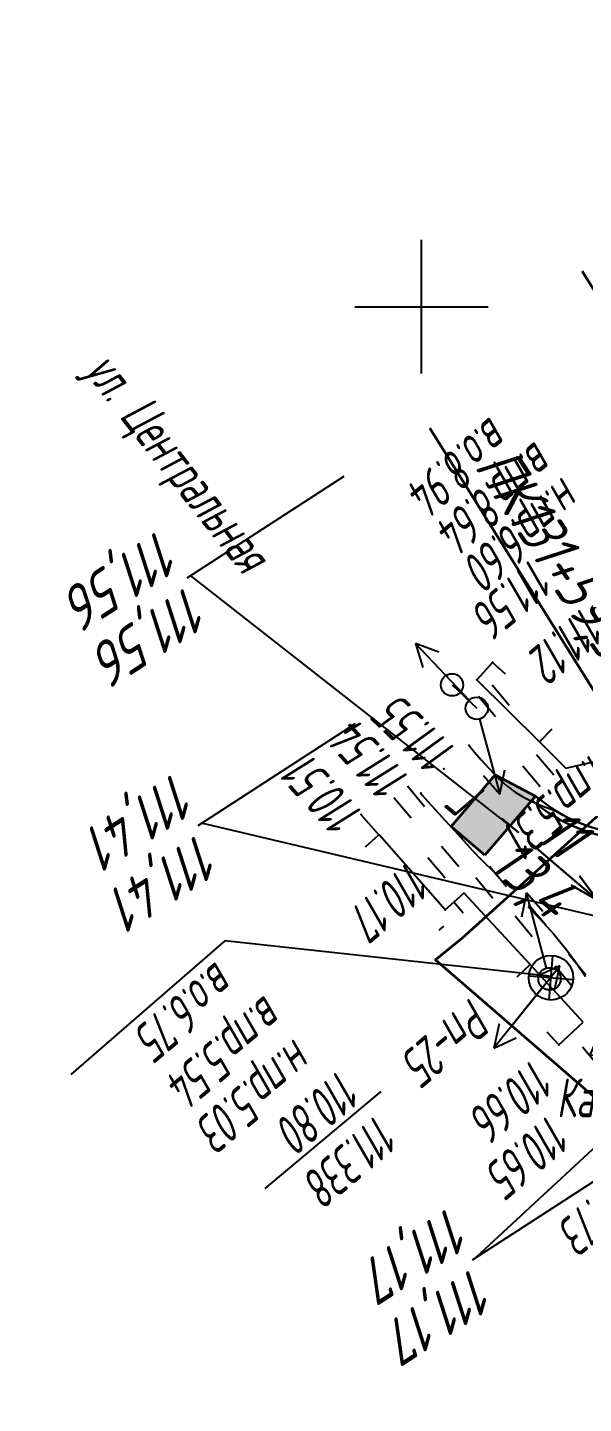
# Model space of a CAD drawing. Header units: millimetres. Extents: x -1799 to 6962, y -1020 to 4121.
# Drawn here: x 6558.9 to 6608.9, y -1019.9 to -896.3 of the extents above; entities that cross this region are included whole.
import ezdxf
from ezdxf import colors
from ezdxf.entities.mleader import LeaderData, LeaderLine
from ezdxf.math import Vec2, Vec3

# ---------------------------------------------------------------- set-up
doc = ezdxf.new("R2010")
doc.units = ezdxf.units.MM
doc.linetypes.add('CONTI', pattern=[0])
for name, color, linetype, lineweight in [('10', 1, 'Continuous', 35), ('Гравий', 30, 'Continuous', 35), ('КОПИЯ_ОСЬ_ГРАНИЦЫ_ПОЛОС', 7, 'Continuous', 30), ('Ось_примыкания', 1, 'Continuous', 35), ('Отметки', 5, 'Continuous', 30), ('Привязка', 250, 'Continuous', 35), ('Уклоны ПЧ', 5, 'Continuous', 30)]:
    doc.layers.add(name, color=color, linetype=linetype, lineweight=lineweight)
for name, color, linetype in [('NAD_MDEFAULT', 7, 'CONTI'), ('PI_OTDEFAULT', 172, 'CONTI'), ('PI_TTDEFAULT', 5, 'CONTI'), ('SETKR', 2, 'CONTI'), ('SIT_LDEFAULT', 7, 'CONTI'), ('USLZNDEFAULT', 7, 'CONTI')]:
    doc.layers.add(name, color=color, linetype=linetype)
doc.styles.add('eskd', font='spds.shx', dxfattribs={"width": 1.2, "oblique": 15})
doc.styles.add('ГОСТ', font='', dxfattribs={"oblique": 15, "height": 4})
doc.styles.get('ГОСТ').set_extended_font_data('GOST type A')

# ---------------------------------------------------------------- blocks, each defined once
blk = doc.blocks.new('BL_333')
at = {"color": 0}
for p, q in [((0, -6), (0, 6)), ((-6, 0), (6, 0))]:
    blk.add_line(p, q, dxfattribs=at)
blk = doc.blocks.new('BL_4017')
at = {"color": 0}
for p, q in [((0, 1), (0, 5)), ((2, 5), (0, 4)), ((0, 4), (2, 3))]:
    blk.add_line(p, q, dxfattribs=at)
blk.add_circle((0, 0), 1, dxfattribs=at)
blk = doc.blocks.new('BL_2011')
at = {"color": 0}
for p, q in [((0, 0), (0, 2.4)), ((1.6, 0), (1.6, 2.4))]:
    blk.add_line(p, q, dxfattribs=at)
blk = doc.blocks.new('BL_20')
at = {"color": 0}
blk.add_circle((0, 0), 1, dxfattribs=at)
blk = doc.blocks.new('BL_7')
at = {"color": 0}
for p, q in [((-1.4, 1.4), (1.4, -1.4)), ((-1.4, -1.4), (1.4, 1.4))]:
    blk.add_line(p, q, dxfattribs=at)
blk.add_circle((0, 0), 2, dxfattribs=at)
blk = doc.blocks.new('_None')
blk = doc.blocks.new('Крест')
at = {"layer": 'Отметки'}
for points in [[(-1, 0), (1, 0)], [(0, 1), (0, -1)]]:
    blk.add_lwpolyline(points, dxfattribs=at)

msp = doc.modelspace()

# ---------------------------------------------------------------- hatches: boundary and pattern name
at = {"layer": 'Гравий', "ltscale": 7}
msp.add_hatch(color=256, dxfattribs=at).paths.add_polyline_path([(6604.606185146966, -965.3057287033525), (6600.973882716449, -963.403559806372), (6597.016385447068, -968.0250926833478), (6600.056062166763, -970.6251629596454)])

# ---------------------------------------------------------------- linework, layer by layer
at = {"linetype": 'Continuous'}
msp.add_lwpolyline([(6606.066441885729, -981.5050949850929), (6576.675751319222, -978.3097981834662), (6562.842903098624, -990.3002020656941)], dxfattribs=at)
at = {"layer": '10'}
for points in [[(6864.267643815148, -742.902871240477), (6853.347643815223, -765.1628712411848), (6762.267643815148, -847.2028712402907), (6690.787643815167, -908.3528712406633), (6671.227643815111, -925.9228712409613), (6669.587643814981, -927.402871240477), (6663.487643814888, -936.0928712408868), (6660.837643814981, -942.242871240328), (6644.657643815279, -936.0228712405888), (6598.007643814906, -978.062871240626), (6595.597643815223, -980.0028712410358), (6609.767643815148, -992.2128712409985), (6612.617643815242, -989.1228712402162), (6619.487643814888, -982.9228712409613), (6619.487643814888, -982.9228712409613), (6662.377643815018, -946.4828712405515), (6665.69764381485, -943.5728712404025)], [(6762.267643815148, -847.2028712402907), (6690.787643815167, -908.3528712406633), (6671.227643815111, -925.9228712409613), (6669.587643814981, -927.402871240477), (6663.487643814888, -936.0928712408868), (6660.837643814981, -942.242871240328), (6644.657643815279, -936.0228712405888), (6598.007643814906, -978.062871240626), (6595.597643815223, -980.0028712410358), (6609.767643815148, -992.2128712409985), (6612.617643815242, -989.1228712402162), (6619.487643814888, -982.9228712409613), (6619.487643814888, -982.9228712409613), (6662.377643815018, -946.4828712405515), (6665.69764381485, -943.5728712404025), (6667.657643815279, -946.1128712404397), (6693.417643815055, -926.3928712407005), (6690.157643815279, -922.2528712410358), (6716.347643815223, -901.5328712403652)]]:
    msp.add_lwpolyline(points, dxfattribs=at)
at = {"layer": 'NAD_MDEFAULT', "color": 0}
msp.add_line((6590.683509376375, -991.8245382649702), (6580.283373376422, -1000.541002264793), dxfattribs=at)
at = {"layer": 'PI_TTDEFAULT', "color": 5}
for p in [(6600.721700376433, -953.3107822645334, 111.117), (6600.761700376412, -953.3007872650278, 111.123), (6599.331700376419, -954.8707872643945, 110.96), (6596.351700376437, -962.8507832648111, 111.553), (6594.28170037643, -965.0607822645334, 111.542), (6588.931700376395, -966.9707862647128, 110.507), (6596.471700376433, -975.5207892643166, 110.169), (6605.861700376447, -981.7207862647128, 110.801), (6605.991700376451, -981.6207872643945, 111.338), (6606.711700376423, -987.6407842650888, 110.655)]:
    msp.add_point(p, dxfattribs=at)
at = {"layer": 'SIT_LDEFAULT', "color": 7}
for p, q in [((6598.631700376407, -956.6907872646925), (6593.821700376409, -951.6107852641371)), ((6593.821700376409, -951.6107852641371), (6594.471700376433, -953.7507842644927)), ((6595.921700376444, -952.3707872643945), (6593.821700376409, -951.6107852641371)), ((6600.721700376433, -953.3107822645334), (6599.331700376419, -954.8707872643945)), ((6601.911700376435, -954.3707872643945), (6600.721700376433, -953.3107822645334)), ((6599.331700376419, -954.8707872643945), (6604.951700376414, -960.4407872646925)), ((6597.101700376437, -955.3207842647907), (6599.321700376409, -957.4207832651091)), ((6599.581700376419, -958.3907842650888), (6601.401700376426, -965.1507862644148)), ((6606.071700376409, -959.3107822645334), (6604.951700376414, -960.4407872646925)), ((6598.581700376419, -960.6907872646925), (6598.731700376442, -960.8707872643945)), ((6598.731700376442, -960.8707872643945), (6599.121700376398, -961.3507832648111)), ((6604.951700376414, -960.4407872646925), (6607.321700376409, -962.7907852647704)), ((6599.121700376398, -961.3507832648111), (6599.711700376423, -962.0407852647704)), ((6599.711700376423, -962.0407852647704), (6600.431700376395, -962.8407882653055)), ((6607.321700376409, -962.7907852647704), (6613.8117003764, -961.3307862650481)), ((6599.911700376435, -963.4707862647128), (6601.401700376426, -965.1507862644148)), ((6600.431700376395, -962.8407882653055), (6601.221700376433, -963.6607882646722)), ((6601.221700376433, -963.6607882646722), (6602.021700376421, -964.4007862644148)), ((6601.401700376426, -965.1507862644148), (6601.841700376428, -962.950781264889)), ((6602.021700376421, -964.4007862644148), (6602.771700376421, -964.9707862647128)), ((6602.771700376421, -964.9707862647128), (6603.521700376421, -965.4107882646722)), ((6594.28170037643, -965.0607822645334), (6594.451700376414, -965.2507842644927)), ((6594.451700376414, -965.2507842644927), (6594.921700376444, -965.780783264513)), ((6594.921700376444, -965.780783264513), (6595.611700376447, -966.5407852647704)), ((6603.521700376421, -965.4107882646722), (6604.361700376447, -965.8307862650481)), ((6604.361700376447, -965.8307862650481), (6605.251700376402, -966.200781264889)), ((6605.251700376402, -966.200781264889), (6606.161700376435, -966.5407852647704)), ((6590.53170037643, -968.8007872650278), (6588.921700376444, -966.9807882649702)), ((6595.611700376447, -966.5407852647704), (6596.431700376395, -967.4407872646925)), ((6596.431700376395, -967.4407872646925), (6597.3117003764, -968.4107882646722)), ((6606.161700376435, -966.5407852647704), (6606.401700376426, -966.6207872643945)), ((6597.3117003764, -968.4107882646722), (6598.161700376435, -969.3407882653055)), ((6589.331700376419, -969.8607852641371), (6590.53170037643, -968.8007872650278)), ((6596.471700376433, -975.530783264513), (6590.54170037644, -968.8007872650278)), ((6598.161700376435, -969.3407882653055), (6598.911700376435, -970.1507862644148)), ((6598.911700376435, -970.1507862644148), (6599.751700376402, -971.0207892643166)), ((6599.751700376402, -971.0207892643166), (6600.881700376407, -972.1407842650888)), ((6600.881700376407, -972.1407842650888), (6601.101700376437, -972.3607852641371)), ((6597.251700376402, -974.8407882653055), (6596.471700376433, -975.5207892643166)), ((6598.201700376414, -974.0107872649905), (6597.251700376402, -974.8407882653055)), ((6598.101700376437, -975.8207842647907), (6597.251700376402, -974.8407882653055)), ((6604.121700376398, -980.4407872646925), (6598.201700376414, -974.0207892643166)), ((6603.78170037643, -973.9907822642353), (6603.341700376428, -976.1907872646925)), ((6605.601700376437, -980.7507842644927), (6603.78170037643, -973.9907822642353)), ((6605.271700376421, -975.6707832651091), (6603.78170037643, -973.9907822642353)), ((6603.911700376435, -975.2107832651463), (6604.961700376423, -976.3007872650278)), ((6595.951700376414, -977.3607852641371), (6596.371700376398, -976.9907822642353)), ((6604.961700376423, -976.3007872650278), (6606.241700376451, -977.700781264889)), ((6606.241700376451, -977.700781264889), (6607.301700376449, -978.9807882649702)), ((6607.301700376449, -978.9807882649702), (6608.221700376433, -980.2207862647128)), ((6602.411700376435, -986.0007842644927), (6606.801700376449, -980.5507872650278)), ((6602.941700376405, -981.530783264513), (6604.121700376398, -980.4407872646925)), ((6608.881700376407, -985.6107852641371), (6604.121700376398, -980.4407872646925)), ((6606.801700376449, -980.5507872650278), (6604.771700376421, -981.4807882649702)), ((6606.321700376409, -982.7407822642353), (6606.801700376449, -980.5507872650278)), ((6608.221700376433, -980.2207862647128), (6609.101700376437, -981.5207892643166)), ((6605.231700376442, -982.5007842644927), (6600.841700376428, -987.950781264889)), ((6601.321700376409, -985.7607872649905), (6600.841700376428, -987.950781264889)), ((6606.711700376423, -987.6407842650888), (6608.881700376407, -985.6107852641371)), ((6600.841700376428, -987.950781264889), (6602.871700376398, -987.0207892643166)), ((6605.621700376398, -986.4707862647128), (6606.711700376423, -987.6407842650888))]:
    msp.add_line(p, q, dxfattribs=at)
at = {"layer": 'Гравий', "linetype": 'Continuous'}
msp.add_lwpolyline([(6600.056062166588, -970.6251629596454), (6597.016385447068, -968.0250926833478), (6600.973882716449, -963.403559806372), (6604.606185146908, -965.3057287033525)], dxfattribs=at)
at = {"layer": 'КОПИЯ_ОСЬ_ГРАНИЦЫ_ПОЛОС'}
for points in [[(6624.321333861162, -965.4961746089039), (6624.134875351601, -965.6167237317068), (6623.297160077092, -966.1583232624334), (6622.459444802584, -966.6999227968854), (6622.175422628186, -966.8835487697152), (6622.175422628186, -966.8835487697152), (6622.175422628186, -966.8835487697152), (6622.175422628186, -966.8835487697152, -0.3318146203358384), (6604.281176363331, -965.6856882931543)], [(6623.62889878444, -965.3497967138765), (6623.628898784295, -965.3497967138765), (6623.02569398573, -965.7384349904833), (6622.187978709911, -966.2800345258665), (6621.903956529519, -966.4636605024216, -0.3318146203350662), (6604.606185147781, -965.3057287033525, -0.3318146203350662)]]:
    msp.add_lwpolyline(points, format="xyb", dxfattribs=at)
at = {"layer": 'Ось_примыкания', "linetype": 'Continuous'}
msp.add_lwpolyline([(6604.606185146995, -965.3057287033525), (6600.056062166093, -970.6251629605767)], dxfattribs=at)
at = {"layer": 'Привязка', "lineweight": 30, "ltscale": 7}
for points in [[(6631.908422032438, -955.2019269518432), (6608.801898039945, -918.1803653012839)], [(6618.221668957887, -969.2765096505982), (6595.115144965393, -932.2549480000389)]]:
    msp.add_lwpolyline(points, dxfattribs=at)
at = {"layer": 'Уклоны ПЧ', "ltscale": 2}
for points in [[(6610.173524489694, -974.6650682180998), (6603.86960670382, -969.2865335006145)], [(6610.173524489694, -974.6650682180998), (6607.805284878772, -973.3136580228684)], [(6610.173524489694, -974.6650682180998), (6608.540262449367, -972.4816480843228)]]:
    msp.add_lwpolyline(points, dxfattribs=at)

# ---------------------------------------------------------------- block references
at = {"layer": 'SETKR', "color": 82}
msp.add_blockref('BL_333', (6594.351700376437, -921.3607852641371), dxfattribs=at)
at = {"layer": 'USLZNDEFAULT', "color": 7, "rotation": 40}
for name, p in [('BL_20', (6597.101700376437, -955.3207842647907)), ('BL_20', (6599.321700376409, -957.4207832651091)), ('BL_2011', (6601.011700376412, -958.200781264889)), ('BL_2011', (6605.011700376412, -964.4707862647128)), ('BL_2011', (6593.411700376435, -967.2907852647704)), ('BL_2011', (6596.471700376433, -972.6907872646925)), ('BL_2011', (6600.771700376421, -974.4907822642353)), ('BL_2011', (6604.301700376449, -977.9407872646925)), ('BL_7', (6605.991700376451, -981.6207872643945)), ('BL_2011', (6607.901700376426, -982.4107882646722)), ('BL_20', (6605.861700376447, -981.7207862647128)), ('BL_4017', (6612.03170037643, -991.6907872646925))]:
    msp.add_blockref(name, p, dxfattribs=at)
at = {"layer": 'Отметки', "rotation": 139.1920552580789}
msp.add_blockref('Крест', (6602.331123658523, -967.9654458338273), dxfattribs=at)

# ---------------------------------------------------------------- texts
at = {"layer": 'NAD_MDEFAULT', "color": 7, "style": 'eskd', "oblique": 10, "width": 0.8}
for s, rotation, p in [('ул. Центральная', 307.9999999999999, (6563.976307376413, -927.1820512642962)), ('в.о.8.94', 220, (6600.610794376416, -931.1288562646014)), ('в.пр.8.64', 220, (6604.652620376388, -933.3298642640812)), ('н.пр.6.60', 220, (6607.10970537639, -936.5468332642567)), ('н.пр.5.31', 220, (6610.375941376386, -960.8337582643953)), ('Г', 140.63277, (6600.278902376429, -964.967619265045)), ('в.о.6.75', 220, (6575.966489376393, -980.0518122646836)), ('в.пр.5.54', 220, (6580.344950376437, -983.0716542644304)), (' Рп-25', 220, (6599.894183376406, -982.3825172647712)), ('н.пр.5.03', 220, (6583.00353737642, -986.9908512649936)), (' 110.80', 220, (6588.152533376424, -988.8082382647199)), (' 111.338', 220, (6591.52716837638, -992.8299712646631))]:
    msp.add_text(s, height=3.5, rotation=rotation, dxfattribs=at).set_placement(p)
msp.add_text('Каб.', height=3.5, dxfattribs=at).set_placement((6606.501700376402, -994.1507862644148))
at = {"layer": 'PI_OTDEFAULT', "color": 172, "style": 'eskd', "oblique": 10, "width": 0.8}
for s, rotation, p in [('111.56', 220, (6604.365818376429, -943.800102265167)), ('111.12', 220, (6608.982285376414, -948.1565792649862)), ('111.55', 136, (6597.689248376419, -961.2250052649406)), ('111.54', 132, (6593.488016376397, -963.8145302651328)), ('110.51', 132, (6589.299529376391, -966.971596264827)), ('110.17', 220, (6593.264348376435, -971.0461642645178)), ('110.66', 220, (6604.449566376405, -988.7630322646228)), ('110.65', 220, (6605.912039376397, -993.741256264585)), ('110.73', 220, (6612.339605376366, -998.8925672644627))]:
    msp.add_text(s, height=3.5, rotation=rotation, dxfattribs=at).set_placement(p)
at = {"layer": 'Отметки', "color": 0, "style": 'ГОСТ', "oblique": 15}
for s, p in [('111,56', (6571.052069407926, -941.1709468984855, 126.574)), ('111,41', (6572.480126332821, -962.9621984656778, 126.574)), ('111,17', (6597.142196081413, -1001.965191802557, 126.574))]:
    msp.add_text(s, height=4, rotation=212.883469, dxfattribs=at).set_placement(p)
at = {"layer": 'Привязка', "lineweight": 30, "ltscale": 7, "style": 'ГОСТ', "oblique": 15}
msp.add_text('ПК131+59,3', height=4, rotation=303.1066968237162, dxfattribs=at).set_placement((6599.010669825753, -935.6867026673508, 126.574))
at = {"layer": 'Уклоны ПЧ', "style": 'ГОСТ', "oblique": 15}
for s, p in [('11', (6604.445380684987, -969.0407628049952)), ('13,4', (6600.190754027173, -971.7418081244332))]:
    msp.add_text(s, height=4, rotation=319.09806985278, dxfattribs=at).set_placement(p)

# ---------------------------------------------------------------- leaders
at = {"layer": 'Отметки', "ltscale": 0.2}
ml = msp.add_multileader_mtext('Standard', dxfattribs=at)
ml.set_content('112,44', color=256, style='ГОСТ')
ml.set_leader_properties()
ml.set_arrow_properties(name='NONE')
ml.build(insert=Vec2(0, 0))
ml.multileader.update_dxf_attribs({"text_left_attachment_type": 6, "text_right_attachment_type": 6, "dogleg_length": 0.36, "arrow_head_size": 2})
ctx = ml.context
ctx.base_point, ctx.arrow_head_size, ctx.landing_gap_size, ctx.plane_origin, ctx.plane_x_axis, ctx.plane_y_axis = Vec3(6621.99375427012, -912.186358754229), 2, 0, Vec3(6556.369995412892, -897.7194001139951), Vec3(-0.8397765464835488, -0.542932179904787), Vec3(0.542932179904787, -0.8397765464835488)
ctx.left_attachment, ctx.right_attachment = 6, 6
notes = []
notes.append((ctx, [(0, (1, 1, 0), (6622.296073826854, -911.9909031694633), (-0.8397765464835488, -0.542932179904787), 0.36, [(0, [(6648.333874400627, -941.8266748232645)], 0, [])])]))
ctx.mtext.insert, ctx.mtext.text_direction, ctx.mtext.rotation, ctx.mtext.line_spacing_style, ctx.mtext.flow_direction = Vec3(6624.491475149212, -916.0496910294396), Vec3(-0.8397765464835488, -0.542932179904787), 3.71551745711728, 2, 5
ml = msp.add_multileader_mtext('Standard', dxfattribs=at)
ml.set_content('111,56', color=256, style='ГОСТ')
ml.set_leader_properties()
ml.set_arrow_properties(name='NONE')
ml.build(insert=Vec2(0, 0))
ml.multileader.update_dxf_attribs({"text_left_attachment_type": 6, "text_right_attachment_type": 6, "dogleg_length": 0.36, "arrow_head_size": 2})
ctx = ml.context
ctx.base_point, ctx.arrow_head_size, ctx.landing_gap_size, ctx.plane_origin, ctx.plane_x_axis, ctx.plane_y_axis = Vec3(6573.282243433275, -945.7102562810147), 2, 0, Vec3(6507.658484576046, -931.2432976407808), Vec3(-0.8397765464835488, -0.542932179904787), Vec3(0.542932179904787, -0.8397765464835488)
ctx.left_attachment, ctx.right_attachment = 6, 6
notes.append((ctx, [(0, (1, 1, 0), (6573.584562990009, -945.514800696249), (-0.8397765464835488, -0.542932179904787), 0.36, [(0, [(6602.331123674501, -967.9654458198575)], 0, [])])]))
ctx.mtext.insert, ctx.mtext.text_direction, ctx.mtext.rotation, ctx.mtext.line_spacing_style, ctx.mtext.flow_direction = Vec3(6575.779964312367, -949.5735885562253), Vec3(-0.8397765464835488, -0.542932179904787), 3.71551745711728, 2, 5
ml = msp.add_multileader_mtext('Standard', dxfattribs=at)
ml.set_content('111,41', color=256, style='ГОСТ')
ml.set_leader_properties()
ml.set_arrow_properties(name='NONE')
ml.build(insert=Vec2(0, 0))
ml.multileader.update_dxf_attribs({"text_left_attachment_type": 6, "text_right_attachment_type": 6, "dogleg_length": 0.36, "arrow_head_size": 2})
ctx = ml.context
ctx.base_point, ctx.arrow_head_size, ctx.landing_gap_size, ctx.plane_origin, ctx.plane_x_axis, ctx.plane_y_axis = Vec3(6574.286648255319, -967.9406025220493), 2, 0, Vec3(6517.859061294943, -939.9686370739591), Vec3(-0.8397765464835488, -0.542932179904787), Vec3(0.542932179904787, -0.8397765464835488)
ctx.left_attachment, ctx.right_attachment = 6, 6
notes.append((ctx, [(0, (1, 1, 0), (6574.588967812053, -967.7451469372836), (-0.8397765464835488, -0.542932179904787), 0.36, [(0, [(6612.531700393398, -976.6907852530358)], 0, [])])]))
ctx.mtext.insert, ctx.mtext.text_direction, ctx.mtext.rotation, ctx.mtext.line_spacing_style, ctx.mtext.flow_direction = Vec3(6576.784369134411, -971.8039347972599), Vec3(-0.8397765464835488, -0.542932179904787), 3.71551745711728, 2, 5
ml = msp.add_multileader_mtext('Standard', dxfattribs=at)
ml.set_content('111,17', color=256, style='ГОСТ')
ml.set_leader_properties()
ml.set_arrow_properties(name='NONE')
ml.build(insert=Vec2(0, 0))
ml.multileader.update_dxf_attribs({"text_left_attachment_type": 6, "text_right_attachment_type": 6, "dogleg_length": 0.36, "arrow_head_size": 2})
ctx = ml.context
ctx.base_point, ctx.arrow_head_size, ctx.landing_gap_size, ctx.plane_origin, ctx.plane_x_axis, ctx.plane_y_axis = Vec3(6598.948718003911, -1006.943595858928), 2, 0, Vec3(6542.521131043535, -978.9716304108379), Vec3(-0.8397765464835488, -0.542932179904787), Vec3(0.542932179904787, -0.8397765464835488)
ctx.left_attachment, ctx.right_attachment = 6, 6
notes.append((ctx, [(0, (1, 1, 0), (6599.251037560645, -1006.748140274162), (-0.8397765464835488, -0.542932179904787), 0.36, [(0, [(6617.222058780035, -990.0669912263629)], 0, [])])]))
ctx.mtext.insert, ctx.mtext.text_direction, ctx.mtext.rotation, ctx.mtext.line_spacing_style, ctx.mtext.flow_direction = Vec3(6601.446438883004, -1010.806928134139), Vec3(-0.8397765464835488, -0.542932179904787), 3.71551745711728, 2, 5
for ctx, leaders in notes:
    for number, flags, end, landing, length, lines in leaders:
        leader = LeaderData()
        leader.index, (leader.has_last_leader_line, leader.has_dogleg_vector, leader.attachment_direction) = number, flags
        leader.last_leader_point, leader.dogleg_vector, leader.dogleg_length = Vec3(end), Vec3(landing), length
        for number, points, colour, breaks in lines:
            line = LeaderLine()
            line.index, line.vertices, line.color, line.breaks = number, Vec3.list(points), colors.encode_raw_color(colour), breaks
            leader.lines.append(line)
        ctx.leaders.append(leader)

doc.saveas('drawing.dxf')
